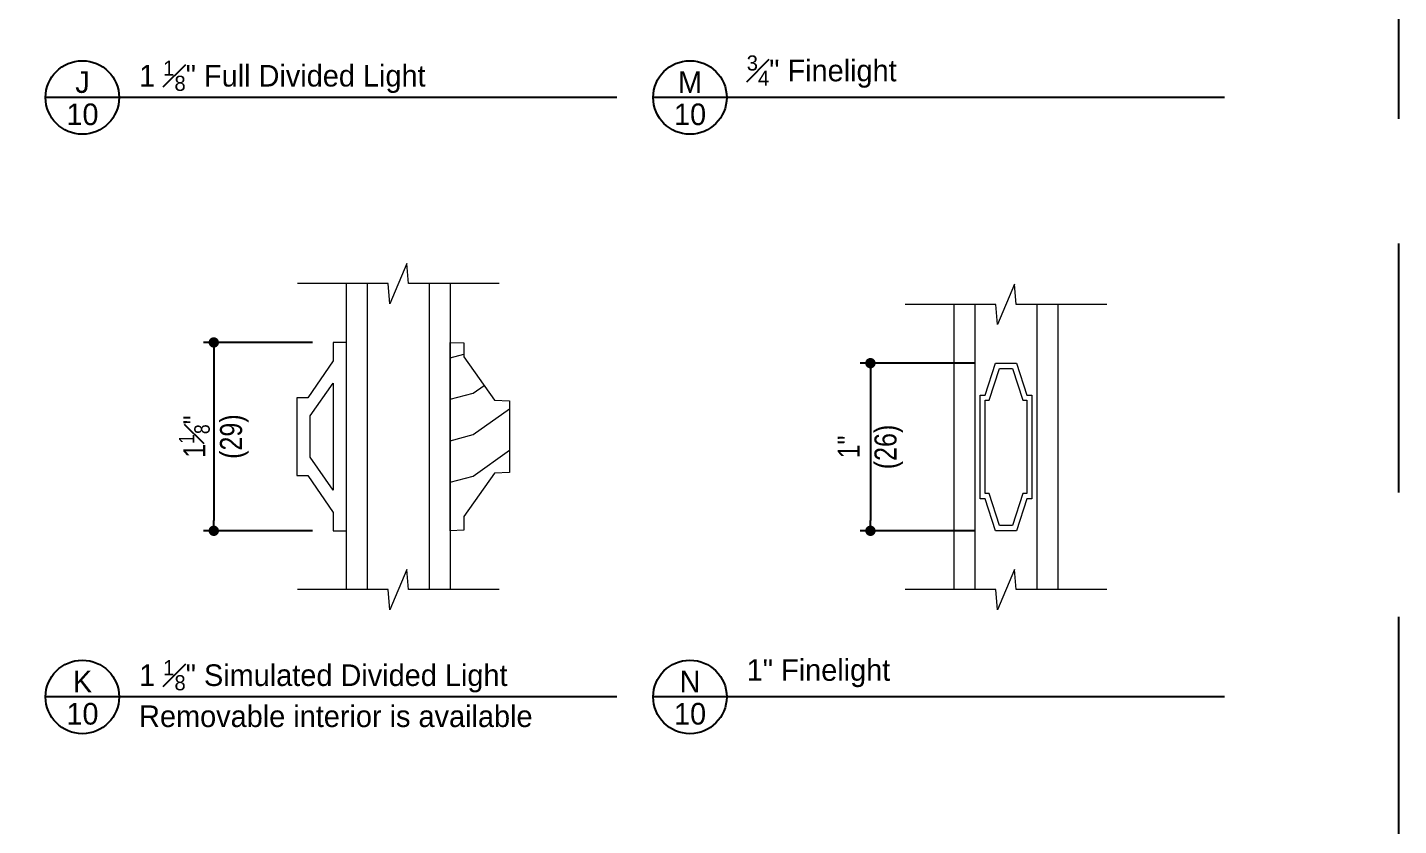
# Model space of a CAD drawing. Extents: x 0 to 323, y 0 to 44.
# Drawn here: x 314.74 to 323, y 33.74 to 38.55 of the extents above; entities that cross this region are included whole.
import ezdxf
from ezdxf.enums import TextEntityAlignment as Align

# ---------------------------------------------------------------- set-up
doc = ezdxf.new("R2010")
doc.units = 0
doc.header["$LTSCALE"] = 6
doc.header["$MEASUREMENT"] = 0
doc.linetypes.add('DASHED', pattern=[0.75, 0.5, -0.25])
doc.layers.get('0').update_dxf_attribs({"linetype": 'CONTINUOUS'})
doc.layers.get('Defpoints').update_dxf_attribs({"linetype": 'CONTINUOUS'})
doc.layers.add('A-ANNO-DIMS', color=3, linetype='CONTINUOUS')
doc.layers.add('A-ANNO-TEXT', color=4, linetype='CONTINUOUS')
doc.layers.add('A-DETL-MCUT', color=6, linetype='CONTINUOUS', lineweight=20)
doc.layers.add('A-DETL-PATT', color=8, linetype='CONTINUOUS', lineweight=5)
doc.layers.add('PLOT VIEW', color=1, linetype='DASHED', plot=False)
doc.styles.add('ADF Text', font='FRABK.TTF', dxfattribs={"width": 0.85})
doc.dimstyles.new('ADF 6 inches equals 1 foot', dxfattribs={"dimtxt": 0.132812, "dimasz": 0.0625, "dimexe": 0.0625, "dimexo": 0.125, "dimgap": 0.03125, "dimtad": 1, "dimdec": 6, "dimzin": 3, "dimdsep": 46, "dimlunit": 4, "dimtxsty": 'ADF Text', "dimblk": 'DOT', "dimcen": 0, "dimclrd": 256, "dimclre": 256, "dimclrt": 256, "dimadec": 0, "dimazin": 0, "dimtfac": 0.7, "dimtdec": 6, "dimtix": 1, "dimtmove": 0, "dimatfit": 0, "dimldrblk": 'DOT', "dimfxl": 0, "dimfrac": 1, "dimtolj": 1, "dimtzin": 4, "dimlwd": -1, "dimlwe": -1, "dimarcsym": 0})

# ---------------------------------------------------------------- blocks, each defined once
blk = doc.blocks.new('_DOT')
at = {"color": 0, "linetype": 'ByBlock'}
blk.add_line((-0.5, 0), (-1, 0), dxfattribs=at)
at = {"color": 0, "linetype": 'ByBlock', "const_width": 0.5}
blk.add_lwpolyline([(-0.25, 0, 1), (0.25, 0, 1)], format="xyb", close=True, dxfattribs=at)
blk = doc.blocks.new('*D220')
at = {"layer": 'A-ANNO-DIMS', "transparency": 16777216}
for p, q in [((316.4552, 36.6535), (315.7977, 36.6535)), ((315.8602, 36.591), (315.8602, 35.581)), ((316.4552, 35.5185), (315.7977, 35.5185))]:
    blk.add_line(p, q, dxfattribs=at)
at = {"layer": 'Defpoints', "color": 0, "transparency": 16777216}
for p in [(316.5802, 36.6535), (315.8602, 35.5185), (316.5802, 35.5185)]:
    blk.add_point(p, dxfattribs=at)
at = {"layer": 'A-ANNO-DIMS', "transparency": 16777216, "xscale": 0.0625, "yscale": 0.0625, "zscale": 0.0625}
for p, rotation in [((315.8602, 36.6535), 90), ((315.8602, 35.5185), 270)]:
    blk.add_blockref('_DOT', p, dxfattribs=dict(at, rotation=rotation))
at = {"layer": 'A-ANNO-DIMS', "transparency": 16777216, "insert": (315.8602, 36.086), "char_height": 0.132812, "attachment_point": 5, "rotation": 90, "style": 'ADF Text'}
blk.add_mtext('\\A1;1{\\H0.700000x;\\S1#8;}"\\P\\f [;\\fFranklin Gothic Book;(29)\\f]', dxfattribs=at)
blk = doc.blocks.new('*D224')
at = {"layer": 'A-ANNO-DIMS', "transparency": 16777216}
for p, q in [((320.4467, 36.5285), (319.7549, 36.5285)), ((319.8174, 36.466), (319.8174, 35.581)), ((320.4467, 35.5185), (319.7549, 35.5185))]:
    blk.add_line(p, q, dxfattribs=at)
at = {"layer": 'Defpoints', "color": 0, "transparency": 16777216}
for p in [(320.5717, 36.5285), (319.8174, 35.5185), (320.5717, 35.5185)]:
    blk.add_point(p, dxfattribs=at)
at = {"layer": 'A-ANNO-DIMS', "transparency": 16777216, "xscale": 0.0625, "yscale": 0.0625, "zscale": 0.0625}
for p, rotation in [((319.8174, 36.5285), 90), ((319.8174, 35.5185), 270)]:
    blk.add_blockref('_DOT', p, dxfattribs=dict(at, rotation=rotation))
at = {"layer": 'A-ANNO-DIMS', "transparency": 16777216, "insert": (319.8174, 36.0235), "char_height": 0.132812, "attachment_point": 5, "rotation": 90, "style": 'ADF Text'}
blk.add_mtext('\\A1;1"\\P\\f [;\\fFranklin Gothic Book;(26)\\f]', dxfattribs=at)
blk = doc.blocks.new('200 Series Sections')
at = {"layer": 'PLOT VIEW'}
blk.add_lwpolyline([(0, 44), (34, 44), (34, 0), (0, 0)], close=True, dxfattribs=at)
blk = doc.blocks.new('AW Detail Tag')
at = {"layer": 'A-ANNO-TEXT'}
blk.add_line((6.886, 0), (0, 0), dxfattribs=at)
blk.add_circle((0.443, 0), 0.443, dxfattribs=at)
blk = doc.blocks.new('AW 1 1_8 wood grille')
at = {"layer": 'A-DETL-MCUT'}
blk.add_lwpolyline([(0.2671, 0.3478), (0.081, 0.0862), (0.081, 0.0028), (0, 0), (0, 1.135), (0.081, 1.1322), (0.081, 1.0488), (0.2671, 0.7872), (0.358, 0.784), (0.358, 0.351)], close=True, dxfattribs=at)
at = {"layer": 'A-DETL-PATT'}
for points in [[(0, 1.0423), (0.081, 1.0638)], [(0, 0.7923), (0.1391, 0.8292), (0.2042, 0.8757)], [(0, 0.5423), (0.1391, 0.5792), (0.358, 0.7358)], [(0, 0.2923), (0.1391, 0.3292), (0.358, 0.4858)]]:
    blk.add_lwpolyline(points, dxfattribs=at)
blk = doc.blocks.new('AW 1 1_8 Simulated Divided Light')
at = {"layer": 'A-DETL-MCUT'}
for p, q in [((-0.625, 0), (-0.625, 1.8439)), ((-0.5, 1.8439), (-0.5, 0)), ((-0.125, 0), (-0.125, 1.8439)), ((0, 1.8439), (0, 0))]:
    blk.add_line(p, q, dxfattribs=at)
for points in [[(-0.8589, 0.6885), (-0.705, 0.4646), (-0.705, 0.3545), (-0.625, 0.3545), (-0.625, 1.4895), (-0.705, 1.4895), (-0.705, 1.3794), (-0.8589, 1.1554), (-0.925, 1.1554), (-0.925, 0.6885)], [(-0.845, 0.7975), (-0.845, 1.0465), (-0.705, 1.2442), (-0.705, 0.5997)]]:
    blk.add_lwpolyline(points, close=True, dxfattribs=at)
blk.add_blockref('AW 1 1_8 wood grille', (0, 0.3545), dxfattribs=at)
blk = doc.blocks.new('AW 1 Finelight')
at = {"layer": 'A-DETL-MCUT'}
for p, q in [((-0.625, 0), (-0.625, 1.7189)), ((-0.5, 1.7189), (-0.5, 0)), ((-0.125, 0), (-0.125, 1.7189)), ((0, 1.7189), (0, 0))]:
    blk.add_line(p, q, dxfattribs=at)
for points in [[(-0.1562, 0.547), (-0.1875, 0.547), (-0.25, 0.3545), (-0.375, 0.3545), (-0.4375, 0.547), (-0.4688, 0.547), (-0.4688, 1.172), (-0.4375, 1.172), (-0.375, 1.3645), (-0.25, 1.3645), (-0.1875, 1.172), (-0.1562, 1.172)], [(-0.1875, 0.5782), (-0.2102, 0.5782), (-0.2727, 0.3857), (-0.3523, 0.3857), (-0.4148, 0.5782), (-0.4375, 0.5782), (-0.4375, 1.1407), (-0.4148, 1.1407), (-0.3523, 1.3332), (-0.2727, 1.3332), (-0.2102, 1.1407), (-0.1875, 1.1407)]]:
    blk.add_lwpolyline(points, close=True, dxfattribs=at)
blk = doc.blocks.new('Glass Breakline')
at = {"layer": 'A-DETL-MCUT'}
blk.add_lwpolyline([(0.6073, 0), (0.0619, 0), (0.0509, 0.122), (-0.0509, -0.122), (-0.0619, 0), (-0.6073, 0)], dxfattribs=at)

msp = doc.modelspace()

# ---------------------------------------------------------------- block references
at = {"layer": 'A-ANNO-TEXT', "xscale": 0.5, "yscale": 0.5, "zscale": 0.5}
for name, p in [('200 Series Sections', (306.0000016, 21.9999999)), ('AW Detail Tag', (314.8465968, 38.1296555)), ('AW Detail Tag', (318.5081224, 38.1296555)), ('AW Detail Tag', (314.8465968, 34.5174078)), ('AW Detail Tag', (318.5081224, 34.5174078))]:
    msp.add_blockref(name, p, dxfattribs=at)
at = {"layer": 'A-DETL-MCUT'}
for name, p in [('Glass Breakline', (316.9726884, 37.0079839)), ('AW 1 1_8 Simulated Divided Light', (317.2851884, 35.1640479)), ('Glass Breakline', (320.634214, 36.8829839)), ('AW 1 Finelight', (320.946714, 35.1640479)), ('Glass Breakline', (316.9726884, 35.1640479)), ('Glass Breakline', (320.634214, 35.1640479))]:
    msp.add_blockref(name, p, dxfattribs=at)

# ---------------------------------------------------------------- texts
at = {"layer": 'A-ANNO-TEXT', "style": 'ADF Text'}
for s, p in [('J', (315.0688949, 38.1181227)), ('M', (318.7304206, 38.1181227)), ('K', (315.0688949, 34.505875)), ('N', (318.7304206, 34.505875))]:
    msp.add_text(s, height=0.1302083, dxfattribs=at).set_placement(p, align=Align.BOTTOM_CENTER)
for p in [(315.0688949, 38.093213), (318.7304206, 38.093213), (315.0688949, 34.4809653), (318.7304206, 34.4809653)]:
    msp.add_text('10', height=0.13020833, dxfattribs=at).set_placement(p, align=Align.TOP_CENTER)
at = {"layer": 'A-ANNO-TEXT', "char_height": 0.130208333, "line_spacing_factor": 1.04, "style": 'ADF Text'}
for s, insert, width, attachment_point in [('\\A1;{\\W1;1 \\H0.7x;\\S1#8;\\H1.4286x;" Full Divided Light}', (315.4101803, 38.1562258), 2.916270589, 7), ('\\A1;{\\H0.7x;\\W1;\\S3#4;\\H1.4286x;" Finelight}', (319.071706, 38.1876105), 1.90849361, 7), ('\\A1;{\\W1;1 \\H0.7x;\\S1#8;\\H1.4286x;" Simulated Divided Light}', (315.4101803, 34.5439781), 2.916270589, 7), ('\\A1;{\\W1;1" Finelight}', (319.071706, 34.5753628), 1.90849361, 7), ('{\\W1;Removable interior is available}', (315.4101803, 34.4660757), 3.077566205, 1)]:
    msp.add_mtext(s, dxfattribs=dict(at, insert=insert, width=width, attachment_point=attachment_point))

# ---------------------------------------------------------------- dimensions: what is measured, and where the dimension line sits
at = {"layer": 'A-ANNO-DIMS'}
for base, p1, p2, picture, middle in [((315.8601884, 35.5185159), (316.5801884, 36.6535159), (316.5801884, 35.5185159), '*D220', (315.8601884, 36.0860159)), ((319.8174477, 35.5185159), (320.571714, 36.5285159), (320.571714, 35.5185159), '*D224', (319.8174477, 36.0235159))]:
    dim = msp.add_linear_dim(base=base, p1=p1, p2=p2, angle=90, dimstyle='ADF 6 inches equals 1 foot', override={"dimdec": 3, "dimpost": '\\X\\f'}, dxfattribs=at)
    dim.commit()
    dim.dimension.update_dxf_attribs({"geometry": picture, "text_midpoint": middle, "dimtype": 160})

doc.saveas('drawing.dxf')
